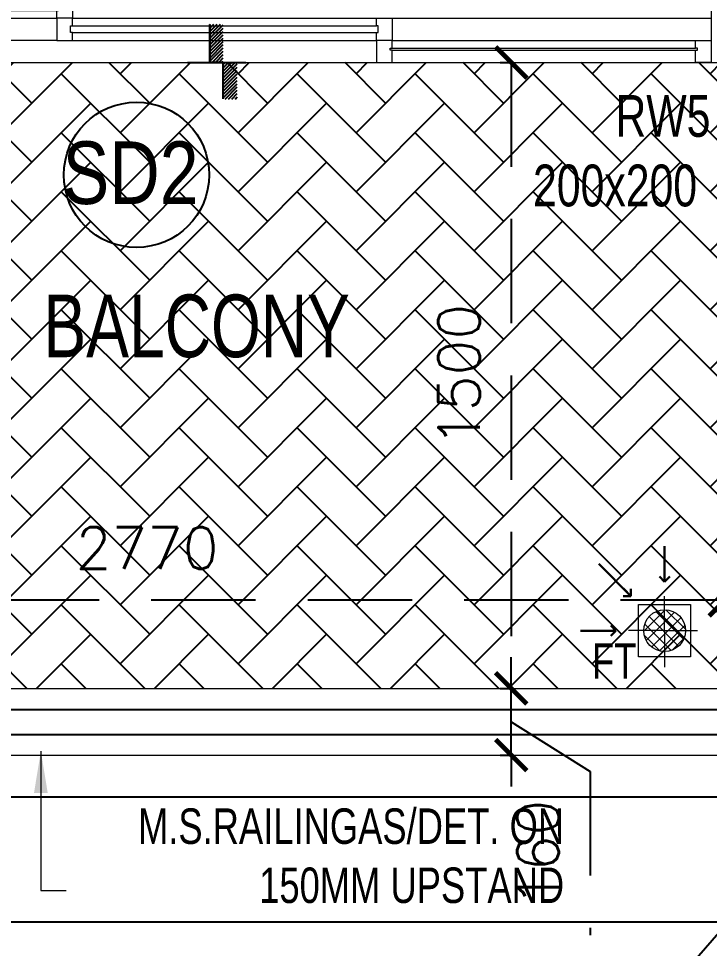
# Model space of a CAD drawing. Header units: millimetres. Extents: x 1124992 to 1258557, y -5767803 to -5695799.
# Drawn here: x 1207424 to 1209080, y -5729733 to -5727504 of the extents above; entities that cross this region are included whole.
import ezdxf
from ezdxf.enums import TextEntityAlignment as Align

# ---------------------------------------------------------------- set-up
doc = ezdxf.new("R2010")
doc.units = ezdxf.units.MM
doc.header["$LTSCALE"] = 1000
doc.header["$MEASUREMENT"] = 0
for name, pattern in [('$1$AUDIT_D_120904163729-0', [0]), ('$36$HIDDEN', [0.375, 0.25, -0.125]), ('$5$AUDIT_D_120904163729-0', [0]), ('$5$HIDDEN', [0.375, 0.25, -0.125]), ('2BHK-A - FRONT$0$AUDIT_D_120904163729-0', [0]), ('AUDIT_D_120904163729-0', [0]), ('T8(T9 IS SIMILAR) - 1st FLOOR ELEVATION$0$AUDIT_D_120904163729-0', [0]), ('T8(T9 IS SIMILAR) - DIMENSION & TEXTING$0$AUDIT_D_120904163729-0', [0]), ('T8(T9 IS SIMILAR) - DIMENSION & TEXTING$0$HIDDEN', [0.375, 0.25, -0.125]), ('T8(T9 IS SIMILAR) - TYPICAL FLOOR ELEVATION$0$AUDIT_D_120904163729-0', [0])]:
    doc.linetypes.add(name, pattern=pattern)
doc.layers.get('0').update_dxf_attribs({"linetype": 'AUDIT_D_120904163729-0'})
for name, color, linetype in [('$0$A-HATCH -160', 251, '$1$AUDIT_D_120904163729-0'), ('$1$A-DIM', 1, '$5$AUDIT_D_120904163729-0'), ('$21$A-DIMENSIONS', 2, '$36$HIDDEN'), ('2BHK-A - FRONT$0$A-DECK SUNK 125', 8, 'Continuous'), ('2BHK-A - FRONT$0$A-HATCH -160', 251, '2BHK-A - FRONT$0$AUDIT_D_120904163729-0'), ('2BHK-A - FRONT$0$a-tile drop', 3, 'Continuous'), ('2BHK-A - FRONT$0$APT PLANS-typ$0$TILEDROP', 3, 'Continuous'), ('2BHK-A - FRONT$0$ELE 1', 1, 'Continuous'), ('A_dim', 1, 'Continuous'), ('T8(T9 IS SIMILAR) - 1st FLOOR ELEVATION$0$A-WALL-FEATURES', 110, 'T8(T9 IS SIMILAR) - 1st FLOOR ELEVATION$0$AUDIT_D_120904163729-0'), ('T8(T9 IS SIMILAR) - DIMENSION & TEXTING$0$A-DIMENSIONS', 2, 'T8(T9 IS SIMILAR) - DIMENSION & TEXTING$0$HIDDEN'), ('T8(T9 IS SIMILAR) - DIMENSION & TEXTING$0$A-RWS NOS.', 1, 'T8(T9 IS SIMILAR) - DIMENSION & TEXTING$0$AUDIT_D_120904163729-0'), ('T8(T9 IS SIMILAR) - DIMENSION & TEXTING$1$a-window-no', 125, 'Continuous'), ('T8(T9 IS SIMILAR) - TYPICAL FLOOR ELEVATION$0$A-WALL-FEATURES', 6, 'T8(T9 IS SIMILAR) - TYPICAL FLOOR ELEVATION$0$AUDIT_D_120904163729-0')]:
    doc.layers.add(name, color=color, linetype=linetype)
for name, color, linetype, lineweight in [('2BHK-A - FRONT$0$$0$a-TOI-fixtures', 251, 'Continuous', 0), ('2BHK-A - FRONT$0$a-TOI-fixtures', 251, 'Continuous', 0), ('2BHK-A - FRONT$0$A-WALL- 160', 6, 'Continuous', 30), ('2BHK-A - FRONT$0$Ele', 8, 'Continuous', 15), ('2BHK-A - FRONT$0$Window', 4, 'Continuous', 20), ('T8(T9 IS SIMILAR) - DIMENSION & TEXTING$0$a-Text', 4, 'Continuous', 0), ('T8(T9 IS SIMILAR) - DIMENSION & TEXTING$0$R0-18-10-2014-T1-1st Podium Floor Plan$0$Text', 2, 'Continuous', 0), ('T8(T9 IS SIMILAR)$0$D&W', 8, 'Continuous', 25)]:
    doc.layers.add(name, color=color, linetype=linetype, lineweight=lineweight)
doc.styles.add('$6$Romans 1', font='romans.shx', dxfattribs={"height": 100})
doc.styles.add('2BHK-A - FRONT$0$Romans 1', font='romans.shx', dxfattribs={"height": 100})
doc.styles.add('T8(T9 IS SIMILAR) - DIMENSION & TEXTING$0$ARIAL ARROW', font='swisscl.ttf')
doc.styles.add('T8(T9 IS SIMILAR) - DIMENSION & TEXTING$0$Romans 1', font='romans.shx', dxfattribs={"height": 100})
doc.styles.add('T8(T9 IS SIMILAR) - DIMENSION & TEXTING$0$Tahoma', font='tahoma.ttf')
doc.styles.add('T8(T9 IS SIMILAR) - DIMENSION & TEXTING$1$LODHA STANDERD', font='sanss___.ttf')
doc.dimstyles.new('$2$ALPINE S', dxfattribs={"dimscale": 0, "dimtxt": 100, "dimasz": 75, "dimexe": 0, "dimexo": 0, "dimgap": 75, "dimtad": 1, "dimdec": 0, "dimzin": 0, "dimdsep": 46, "dimtxsty": '$6$Romans 1', "dimblk": '$6$_ArchTick', "dimcen": 0.09, "dimclrd": 256, "dimclre": 256, "dimclrt": 7, "dimadec": 0, "dimazin": 0, "dimtfac": 1, "dimtdec": 0, "dimtofl": 0, "dimtmove": 1, "dimatfit": 0, "dimldrblk": '$2$_Open90', "dimfxl": 1, "dimtolj": 1, "dimtzin": 0, "dimarcsym": 0})
doc.dimstyles.new('2BHK-A - FRONT$0$ALPINE S', dxfattribs={"dimscale": 0, "dimtxt": 100, "dimasz": 75, "dimexe": 0, "dimexo": 0, "dimgap": 75, "dimtad": 1, "dimdec": 0, "dimzin": 0, "dimdsep": 46, "dimtxsty": '2BHK-A - FRONT$0$Romans 1', "dimblk": '2BHK-A - FRONT$0$_ArchTick', "dimcen": 0.09, "dimclrd": 256, "dimclre": 256, "dimclrt": 7, "dimadec": 0, "dimazin": 0, "dimtfac": 1, "dimtdec": 0, "dimtofl": 0, "dimtmove": 1, "dimatfit": 0, "dimldrblk": '2BHK-A - FRONT$0$_Open90', "dimfxl": 1, "dimtolj": 1, "dimtzin": 0, "dimarcsym": 0})
doc.dimstyles.new('T8(T9 IS SIMILAR) - DIMENSION & TEXTING$0$ALPINE S', dxfattribs={"dimscale": 0, "dimtxt": 100, "dimasz": 75, "dimexe": 0, "dimexo": 0, "dimgap": 75, "dimtad": 1, "dimdec": 0, "dimzin": 0, "dimdsep": 46, "dimtxsty": 'T8(T9 IS SIMILAR) - DIMENSION & TEXTING$0$Romans 1', "dimblk": 'T8(T9 IS SIMILAR) - DIMENSION & TEXTING$0$_ArchTick', "dimcen": 0.09, "dimclrd": 256, "dimclre": 256, "dimclrt": 7, "dimadec": 0, "dimazin": 0, "dimtfac": 1, "dimtdec": 0, "dimtofl": 0, "dimtmove": 1, "dimatfit": 0, "dimldrblk": 'T8(T9 IS SIMILAR) - DIMENSION & TEXTING$0$_Open90', "dimfxl": 1, "dimtolj": 1, "dimtzin": 0, "dimarcsym": 0})
doc.dimstyles.new('T8(T9 IS SIMILAR) - DIMENSION & TEXTING$0$SAMATA STD', dxfattribs={"dimtxt": 100, "dimasz": 50, "dimexe": 50, "dimexo": 50, "dimgap": 10, "dimtad": 0, "dimdec": 0, "dimrnd": 5, "dimzin": 0, "dimdsep": 46, "dimtxsty": 'T8(T9 IS SIMILAR) - DIMENSION & TEXTING$0$Tahoma', "dimblk": 'T8(T9 IS SIMILAR) - DIMENSION & TEXTING$0$_Origin2', "dimcen": -50, "dimdle": 50, "dimclrd": 7, "dimclre": 7, "dimclrt": 7, "dimadec": 0, "dimazin": 0, "dimtfac": 1, "dimtdec": 0, "dimtmove": 1, "dimatfit": 3, "dimfxl": 150, "dimtfill": 1, "dimtolj": 1, "dimtzin": 0, "dimlwd": -1, "dimlwe": -1, "dimarcsym": 0})

# ---------------------------------------------------------------- blocks, each defined once
blk = doc.blocks.new('T8(T9 IS SIMILAR) - DIMENSION & TEXTING$1$WINDOW TAG')
at = {"layer": 'T8(T9 IS SIMILAR) - DIMENSION & TEXTING$1$a-window-no'}
blk.add_circle((0, 0), 174.0900956831736, dxfattribs=at)
at = {"layer": 'T8(T9 IS SIMILAR) - DIMENSION & TEXTING$1$a-window-no', "style": 'T8(T9 IS SIMILAR) - DIMENSION & TEXTING$1$LODHA STANDERD'}
blk.add_attdef('WINDOW', text='', height=150, dxfattribs=at).set_placement((11.34681474116587, 2.790841638110578), align=Align.MIDDLE_CENTER)
blk = doc.blocks.new('T8(T9 IS SIMILAR) - DIMENSION & TEXTING$0$_ArchTick')
at = {"color": 0, "linetype": 'ByBlock', "const_width": 0.15}
blk.add_lwpolyline([(-0.5, -0.5), (0.5, 0.5)], dxfattribs=at)
blk = doc.blocks.new('*D474')
at = {"layer": 'T8(T9 IS SIMILAR) - DIMENSION & TEXTING$0$A-DIMENSIONS', "linetype": 'T8(T9 IS SIMILAR) - DIMENSION & TEXTING$0$HIDDEN', "lineweight": -2, "transparency": 16777216}
for p, q in [((1206347.264499908, -5728684.027685666), (1206347.264499908, -5728898.501021108)), ((1209117.264499895, -5728684.027685666), (1209117.264499895, -5728898.501021108))]:
    blk.add_line(p, q, dxfattribs=at)
at = {"layer": 'T8(T9 IS SIMILAR) - DIMENSION & TEXTING$0$A-DIMENSIONS', "lineweight": -2, "transparency": 16777216}
blk.add_line((1209117.264499895, -5728898.501021108), (1206347.264499908, -5728898.501021108), dxfattribs=at)
at = {"layer": 'T8(T9 IS SIMILAR) - DIMENSION & TEXTING$0$A-DIMENSIONS', "linetype": 'ByBlock', "lineweight": -2, "transparency": 16777216, "xscale": 75, "yscale": 75, "zscale": 75, "rotation": 180}
blk.add_blockref('T8(T9 IS SIMILAR) - DIMENSION & TEXTING$0$_ArchTick', (1206347.264499908, -5728898.501021108), dxfattribs=at)
at = {"layer": 'T8(T9 IS SIMILAR) - DIMENSION & TEXTING$0$A-DIMENSIONS', "linetype": 'ByBlock', "lineweight": -2, "transparency": 16777216, "xscale": 75, "yscale": 75, "zscale": 75}
blk.add_blockref('T8(T9 IS SIMILAR) - DIMENSION & TEXTING$0$_ArchTick', (1209117.264499895, -5728898.501021108), dxfattribs=at)
at = {"layer": 'T8(T9 IS SIMILAR) - DIMENSION & TEXTING$0$A-DIMENSIONS', "color": 7, "linetype": 'ByBlock', "transparency": 16777216, "insert": (1207732.264499902, -5728773.501021108), "char_height": 100, "attachment_point": 5, "style": 'T8(T9 IS SIMILAR) - DIMENSION & TEXTING$0$Romans 1'}
blk.add_mtext('\\A1;2770', dxfattribs=at)
blk = doc.blocks.new('T8(T9 IS SIMILAR) - DIMENSION & TEXTING$0$_Open90')
at = {"color": 0, "linetype": 'ByBlock', "lineweight": -2}
for p, q in [((-0.5, 0.5), (0, 0)), ((0, 0), (-1, 0)), ((0, 0), (-0.5, -0.5))]:
    blk.add_line(p, q, dxfattribs=at)
blk = doc.blocks.new('*D475')
at = {"layer": 'T8(T9 IS SIMILAR) - DIMENSION & TEXTING$0$A-DIMENSIONS', "linetype": 'T8(T9 IS SIMILAR) - DIMENSION & TEXTING$0$HIDDEN', "lineweight": -2, "transparency": 16777216}
for p, q in [((1208578.494225197, -5727609.572594302), (1208605.00384574, -5727609.572594302)), ((1208578.494225197, -5729109.572594305), (1208605.00384574, -5729109.572594305))]:
    blk.add_line(p, q, dxfattribs=at)
at = {"layer": 'T8(T9 IS SIMILAR) - DIMENSION & TEXTING$0$A-DIMENSIONS', "lineweight": -2, "transparency": 16777216}
blk.add_line((1208605.00384574, -5727609.572594302), (1208605.00384574, -5729109.572594305), dxfattribs=at)
at = {"layer": 'T8(T9 IS SIMILAR) - DIMENSION & TEXTING$0$A-DIMENSIONS', "linetype": 'ByBlock', "lineweight": -2, "transparency": 16777216, "xscale": 75, "yscale": 75, "zscale": 75}
for p, rotation in [((1208605.00384574, -5727609.572594302), 90), ((1208605.00384574, -5729109.572594305), 270)]:
    blk.add_blockref('T8(T9 IS SIMILAR) - DIMENSION & TEXTING$0$_ArchTick', p, dxfattribs=dict(at, rotation=rotation))
at = {"layer": 'T8(T9 IS SIMILAR) - DIMENSION & TEXTING$0$A-DIMENSIONS', "color": 7, "linetype": 'ByBlock', "transparency": 16777216, "insert": (1208480.003845741, -5728359.572594304), "char_height": 100, "attachment_point": 5, "rotation": 90, "style": 'T8(T9 IS SIMILAR) - DIMENSION & TEXTING$0$Romans 1'}
blk.add_mtext('\\A1;1500', dxfattribs=at)
blk = doc.blocks.new('T8(T9 IS SIMILAR) - DIMENSION & TEXTING$0$_Origin2')
at = {"color": 0, "linetype": 'ByBlock', "lineweight": -2}
blk.add_line((-0.5, 0), (-1, 0), dxfattribs=at)
for radius in [0.5, 0.25]:
    blk.add_circle((0, 0), radius, dxfattribs=at)
blk = doc.blocks.new('*D200')
at = {"layer": 'T8(T9 IS SIMILAR) - DIMENSION & TEXTING$0$A-DIMENSIONS', "lineweight": -2, "transparency": 16777216}
for p, q in [((1208605.00384574, -5729109.572594305), (1208605.00384574, -5729034.572594305)), ((1208605.00384574, -5729269.724765931), (1208605.00384574, -5729109.572594305)), ((1208605.00384574, -5729189.648680118), (1208794.17587722, -5729308.522265753)), ((1208605.00384574, -5729269.724765931), (1208605.00384574, -5729344.724765931)), ((1208794.17587722, -5729308.522265753), (1208794.17587722, -5729701.37940861))]:
    blk.add_line(p, q, dxfattribs=at)
at = {"layer": 'T8(T9 IS SIMILAR) - DIMENSION & TEXTING$0$A-DIMENSIONS', "linetype": 'T8(T9 IS SIMILAR) - DIMENSION & TEXTING$0$HIDDEN', "lineweight": -2, "transparency": 16777216}
for p, q in [((1208578.494225197, -5729109.572594305), (1208605.00384574, -5729109.572594305)), ((1208578.494225197, -5729269.724765931), (1208605.00384574, -5729269.724765931))]:
    blk.add_line(p, q, dxfattribs=at)
at = {"layer": 'T8(T9 IS SIMILAR) - DIMENSION & TEXTING$0$A-DIMENSIONS', "linetype": 'ByBlock', "lineweight": -2, "transparency": 16777216, "xscale": 75, "yscale": 75, "zscale": 75}
for p, rotation in [((1208605.00384574, -5729109.572594305), 270), ((1208605.00384574, -5729269.724765931), 90)]:
    blk.add_blockref('T8(T9 IS SIMILAR) - DIMENSION & TEXTING$0$_ArchTick', p, dxfattribs=dict(at, rotation=rotation))
at = {"layer": 'T8(T9 IS SIMILAR) - DIMENSION & TEXTING$0$A-DIMENSIONS', "color": 7, "linetype": 'ByBlock', "transparency": 16777216, "insert": (1208669.175877221, -5729504.950837181), "char_height": 100, "attachment_point": 5, "rotation": 90, "style": 'T8(T9 IS SIMILAR) - DIMENSION & TEXTING$0$Romans 1'}
blk.add_mtext('\\A1;160', dxfattribs=at)
blk = doc.blocks.new('2BHK-A - FRONT$0$2400')
at = {"layer": '2BHK-A - FRONT$0$Window', "color": 1, "lineweight": 13}
for p, q in [((1151176.486151809, -5692111.929242792), (1148842.486151809, -5692111.929242792)), ((1149607.486151809, -5692111.929242792), (1148879.986151809, -5692111.929242792)), ((1149607.486151809, -5692165.255909459), (1148879.986151809, -5692165.255909459)), ((1150373.736151809, -5692165.255909459), (1149644.986151809, -5692165.255909459)), ((1150411.236151809, -5692165.255909459), (1151176.48615181, -5692165.25590946)), ((1149607.486151809, -5692218.582576125), (1148842.486151809, -5692218.582576125)), ((1150373.736151809, -5692218.582576125), (1149644.986151809, -5692218.582576125)), ((1151138.986151809, -5692218.582576125), (1150411.236151809, -5692218.582576125)), ((1150373.736151809, -5692271.929242792), (1148842.486151809, -5692271.929242792)), ((1151138.986151809, -5692271.929242792), (1150411.236151809, -5692271.929242792))]:
    blk.add_line(p, q, dxfattribs=at)
at = {"layer": '2BHK-A - FRONT$0$Window', "color": 5, "lineweight": 13}
for p, q in [((1149607.486151809, -5692142.172576125), (1148879.986151809, -5692142.172576125)), ((1149607.486151809, -5692146.672576125), (1148879.986151809, -5692146.672576125)), ((1150373.736151809, -5692183.839242792), (1149644.986151809, -5692183.839242792)), ((1150373.736151809, -5692199.999242792), (1149644.986151809, -5692199.999242792)), ((1151138.986151809, -5692237.165909459), (1150411.236151809, -5692237.165909459)), ((1151138.986151809, -5692253.345909459), (1150411.236151809, -5692253.345909459))]:
    blk.add_line(p, q, dxfattribs=at)
at = {"layer": '2BHK-A - FRONT$0$Window', "color": 4, "lineweight": 13}
for points in [[(1148842.486151809, -5692111.929242792), (1148809.486151809, -5692111.929242792), (1148809.486151809, -5692271.929242792), (1148842.486151809, -5692271.929242792)], [(1148879.986151809, -5692146.672576125), (1148879.986151809, -5692165.255909459), (1148842.486151809, -5692165.255909459), (1148842.486151809, -5692111.929242792), (1148879.986151809, -5692111.929242792), (1148879.986151809, -5692142.172576125), (1148875.486151809, -5692142.172576125), (1148875.486151809, -5692146.672576125)], [(1149607.486151809, -5692146.672576125), (1149607.486151809, -5692165.255909459), (1149644.986151809, -5692165.255909459), (1149644.986151809, -5692111.929242792), (1149607.486151809, -5692111.929242792), (1149607.486151809, -5692142.172576125), (1149611.986151809, -5692142.172576125), (1149611.986151809, -5692146.672576125)], [(1151209.486151809, -5692111.929242792), (1151176.486151809, -5692111.929242792), (1151176.486151809, -5692271.929242792), (1151209.486151809, -5692271.929242792)], [(1149644.986151809, -5692199.999242792), (1149644.986151809, -5692218.582576125), (1149607.486151809, -5692218.582576125), (1149607.486151809, -5692165.255909459), (1149644.986151809, -5692165.255909459), (1149644.986151809, -5692183.839242792), (1149640.486151809, -5692183.839242792), (1149640.486151809, -5692199.999242792)], [(1150373.736151809, -5692199.999242792), (1150373.736151809, -5692218.582576125), (1150411.236151809, -5692218.582576125), (1150411.236151809, -5692165.255909459), (1150373.736151809, -5692165.255909459), (1150373.736151809, -5692183.839242792), (1150378.236151809, -5692183.839242792), (1150378.236151809, -5692199.999242792)], [(1150411.236151809, -5692253.345909459), (1150411.236151809, -5692271.929242792), (1150373.736151809, -5692271.929242792), (1150373.736151809, -5692218.582576125), (1150411.236151809, -5692218.582576125), (1150411.236151809, -5692237.165909459), (1150406.736151809, -5692237.165909459), (1150406.736151809, -5692253.345909459)], [(1151138.986151809, -5692253.345909459), (1151138.986151809, -5692271.929242792), (1151176.486151809, -5692271.929242792), (1151176.486151809, -5692218.582576125), (1151138.986151809, -5692218.582576125), (1151138.986151809, -5692237.165909459), (1151143.486151809, -5692237.165909459), (1151143.486151809, -5692253.345909459)]]:
    blk.add_lwpolyline(points, close=True, dxfattribs=at)
blk = doc.blocks.new('2BHK-A - FRONT$0$TILE DROP -x')
at = {"layer": '2BHK-A - FRONT$0$APT PLANS-typ$0$TILEDROP'}
h = blk.add_hatch(dxfattribs=at)
h.set_pattern_fill('ACET-2D-ANSI31', color=8, scale=90, angle=89.99999999999999, style=0)
h.set_pattern_definition([(135, (-851695.9139893535, 5365039.182609772), (-7.954951288348662, -7.954951288348659), [])])
h.paths.add_polyline_path([(-58323.94854449527, -19205.88290157635), (-58323.94854449527, -19023.73387729563), (-58261.51981097856, -19023.73387729563), (-58261.51981097856, -19205.88290157635)])
edge = h.paths.add_edge_path()
edge.add_line((-58323.94854449527, -19381.16774707194), (-58393.72960459582, -19381.16774707194))
edge.add_line((-58323.9485444997, -19205.88290157635), (-58323.94854449527, -19381.16774707194))
edge.add_line((-58393.08517707838, -19205.88290157635), (-58323.9485444997, -19205.88290157635))
edge.add_line((-58393.08517707464, -19381.16774707194), (-58393.08517707838, -19205.88290157635))
at = {"layer": '2BHK-A - FRONT$0$APT PLANS-typ$0$TILEDROP', "color": 1}
blk.add_line((-58153.93408855224, -19205.88290150836), (-58434.03095930733, -19205.88290150836), dxfattribs=at)
at = {"layer": '2BHK-A - FRONT$0$APT PLANS-typ$0$TILEDROP', "color": 20, "const_width": 10}
for points in [[(-58261.51981097856, -19205.88290157635), (-58261.51981097856, -19023.73387729563)], [(-58323.94854449527, -19381.16774707194), (-58323.94854449527, -19205.88290157635)], [(-58323.94854449527, -19205.88290157635), (-58261.51981097856, -19205.88290157635)]]:
    blk.add_lwpolyline(points, dxfattribs=at)
blk = doc.blocks.new('2BHK-A - FRONT$0$_ArchTick')
at = {"color": 0, "linetype": 'ByBlock', "const_width": 0.15}
blk.add_lwpolyline([(-0.5, -0.5), (0.5, 0.5)], dxfattribs=at)
blk = doc.blocks.new('2BHK-A - FRONT$0$_Open90')
at = {"color": 0, "linetype": 'ByBlock', "lineweight": -2}
for p, q in [((0, 0), (-1, 0)), ((-0.5, 0.5), (0, 0)), ((0, 0), (-0.5, -0.5))]:
    blk.add_line(p, q, dxfattribs=at)
blk = doc.blocks.new('T8(T9 IS SIMILAR) - TYPICAL FLOOR ELEVATION')
at = {"layer": 'T8(T9 IS SIMILAR) - TYPICAL FLOOR ELEVATION$0$A-WALL-FEATURES', "linetype": 'ByBlock'}
blk.add_lwpolyline([(1203167.264499921, -5728684.027665389), (1203167.264499921, -5729369.572574024), (1209377.264499895, -5729369.572574027), (1209377.264499895, -5728684.027665389)], dxfattribs=at)
blk = doc.blocks.new('T8(T9 IS SIMILAR) - 1st FLOOR ELEVATION')
at = {"layer": 'T8(T9 IS SIMILAR) - 1st FLOOR ELEVATION$0$A-WALL-FEATURES', "color": 5, "linetype": 'T8(T9 IS SIMILAR) - 1st FLOOR ELEVATION$0$AUDIT_D_120904163729-0', "ltscale": 0.5}
blk.add_lwpolyline([(1202192.236524492, -5728684.027665387), (1202192.048904683, -5729668.932512957), (1210352.386285229, -5729668.932512957), (1210352.386285229, -5728684.026959701)], dxfattribs=at)
blk = doc.blocks.new('$6$_ArchTick')
at = {"color": 0, "linetype": 'ByBlock', "const_width": 0.15}
blk.add_lwpolyline([(-0.5, -0.5), (0.5, 0.5)], dxfattribs=at)
blk = doc.blocks.new('*D68')
at = {"layer": '$1$A-DIM', "lineweight": -2, "transparency": 16777216}
for p, q in [((24422.70459212223, -10569.70932063088), (24422.70459212223, -10494.70932063088)), ((24422.70459212223, -10569.70932063088), (24422.70459212223, -10869.70932063088)), ((24422.70459212223, -10719.70932063088), (24104.77334798732, -11086.51410397422)), ((24422.70459212223, -10869.70932063088), (24422.70459212223, -10944.70932063088)), ((24104.77334798732, -11086.51410397422), (24104.77334798732, -12993.65696111708))]:
    blk.add_line(p, q, dxfattribs=at)
at = {"layer": '$1$A-DIM', "linetype": '$5$HIDDEN', "lineweight": -2, "transparency": 16777216}
for p, q in [((24545.19542540377, -10569.70932063088), (24422.70459212223, -10569.70932063088)), ((24545.19542540377, -10869.70932063088), (24422.70459212223, -10869.70932063088))]:
    blk.add_line(p, q, dxfattribs=at)
at = {"layer": '$1$A-DIM', "linetype": 'ByBlock', "lineweight": -2, "transparency": 16777216, "xscale": 75, "yscale": 75, "zscale": 75}
for p, rotation in [((24422.70459212223, -10569.70932063088), 270), ((24422.70459212223, -10869.70932063088), 90)]:
    blk.add_blockref('$6$_ArchTick', p, dxfattribs=dict(at, rotation=rotation))
at = {"layer": '$1$A-DIM', "color": 7, "linetype": 'ByBlock', "transparency": 16777216, "insert": (23979.77334798733, -12040.08553254565), "char_height": 100, "attachment_point": 5, "rotation": 90, "style": '$6$Romans 1'}
blk.add_mtext('\\A1;300 PROJ. AT 2ND FL.', dxfattribs=at)
blk = doc.blocks.new('$2$_Open90')
at = {"color": 0, "linetype": 'ByBlock', "lineweight": -2}
for p, q in [((-0.5, 0.5), (0, 0)), ((0, 0), (-1, 0)), ((0, 0), (-0.5, -0.5))]:
    blk.add_line(p, q, dxfattribs=at)
blk = doc.blocks.new('T8(T9 IS SIMILAR) - DIMENSION & TEXTING')
at = {"layer": 'T8(T9 IS SIMILAR) - DIMENSION & TEXTING$1$a-window-no'}
ref = blk.add_blockref('T8(T9 IS SIMILAR) - DIMENSION & TEXTING$1$WINDOW TAG', (1207706.743532298, -5727878.767418725), dxfattribs=at)
ref.add_attrib('WINDOW', 'SD2', dxfattribs={"height": 150, "style": 'T8(T9 IS SIMILAR) - DIMENSION & TEXTING$1$LODHA STANDERD', "width": 0.8}).set_placement((1207692.575943747, -5727873.713202603), align=Align.MIDDLE_CENTER)
at = {"layer": 'T8(T9 IS SIMILAR) - DIMENSION & TEXTING$0$A-RWS NOS.', "linetype": 'ByBlock', "insert": (1205568.276080964, -5727687.577182075), "char_height": 100, "width": 3499.365512000397, "attachment_point": 1, "style": 'T8(T9 IS SIMILAR) - DIMENSION & TEXTING$0$ARIAL ARROW'}
blk.add_mtext('\\pi3286.65254;RW5\\P\\pi3089.01165;200x200', dxfattribs=at)
at = {"layer": 'T8(T9 IS SIMILAR) - DIMENSION & TEXTING$0$a-Text', "style": 'T8(T9 IS SIMILAR) - DIMENSION & TEXTING$0$ARIAL ARROW'}
blk.add_text('BALCONY', height=150, dxfattribs=at).set_placement((1207483.593949615, -5728315.834918569))
at = {"layer": 'T8(T9 IS SIMILAR) - DIMENSION & TEXTING$0$R0-18-10-2014-T1-1st Podium Floor Plan$0$Text', "linetype": 'ByBlock', "style": 'T8(T9 IS SIMILAR) - DIMENSION & TEXTING$0$ARIAL ARROW'}
blk.add_text('FT', height=85, dxfattribs=at).set_placement((1208798.858512991, -5729086.68261864))
at = {"layer": 'T8(T9 IS SIMILAR) - DIMENSION & TEXTING$0$R0-18-10-2014-T1-1st Podium Floor Plan$0$Text', "linetype": 'ByBlock', "insert": (1208731.789282742, -5729397.364965579, 0.4895635743113104), "char_height": 85, "width": 1176.168103157658, "attachment_point": 3, "style": 'T8(T9 IS SIMILAR) - DIMENSION & TEXTING$0$ARIAL ARROW'}
blk.add_mtext('M.S.RAILINGAS/DET. ON 150MM UPSTAND', dxfattribs=at)
at = {"layer": 'T8(T9 IS SIMILAR) - DIMENSION & TEXTING$0$A-DIMENSIONS', "linetype": 'ByBlock'}
for base, p1, p2, angle, picture, middle in [((1208605.00384574, -5729109.572594305), (1208578.494225197, -5727609.572594302), (1208578.494225197, -5729109.572594305), 90, '*D475', (1208480.003845741, -5728359.572594304)), ((1206347.264499908, -5728898.501021108), (1209117.264499895, -5728684.027685666), (1206347.264499908, -5728684.027685666), 180, '*D474', (1207732.264499902, -5728773.501021108))]:
    dim = blk.add_linear_dim(base=base, p1=p1, p2=p2, angle=angle, dimstyle='T8(T9 IS SIMILAR) - DIMENSION & TEXTING$0$ALPINE S', override={"dimscale": 1, "dimfxl": 5, "dimarcsym": 1}, dxfattribs=at)
    dim.commit()
    dim.dimension.update_dxf_attribs({"geometry": picture, "text_midpoint": middle})
dim = blk.add_linear_dim(base=(1208605.00384574, -5729109.572594305), p1=(1208578.494225197, -5729269.724765931, -0.6392889634662424), p2=(1208578.494225197, -5729109.572594305), angle=270, dimstyle='T8(T9 IS SIMILAR) - DIMENSION & TEXTING$0$ALPINE S', override={"dimscale": 1, "dimfxl": 5, "dimarcsym": 1}, dxfattribs=at)
dim.commit()
dim.dimension.update_dxf_attribs({"geometry": '*D200', "text_midpoint": (1208794.175877221, -5729383.522265753), "dimtype": 128})
at = {"layer": 'T8(T9 IS SIMILAR) - DIMENSION & TEXTING$0$R0-18-10-2014-T1-1st Podium Floor Plan$0$Text'}
blk.add_leader([(1207477.440293004, -5729260.237630669), (1207477.440293252, -5729594.380169957), (1207537.816187056, -5729594.407374741)], dimstyle='T8(T9 IS SIMILAR) - DIMENSION & TEXTING$0$SAMATA STD', override={"dimscale": 1, "dimasz": 100, "dimclrd": 2, "dimfxlon": 1, "dimarcsym": 1}, dxfattribs=at)
blk = doc.blocks.new('2BHK-A - FRONT$0$A$C1DA736AB')
at = {"layer": '2BHK-A - FRONT$0$a-TOI-fixtures', "linetype": 'ByBlock'}
for points in [[(117.0387634050567, 0.417050295509398, -1.444221873203588e-07), (202.2607585566584, 0.417050295509398, -1.444221873203588e-07)], [(81.71770091936924, -82.77827512752265, -1.444221873203588e-07), (158.1694625304081, -159.9498260067776, -1.444221873203588e-07)], [(0.4170502950437367, -117.0387634048238, -1.444221873203588e-07), (0.4170502950437367, -202.2607585564256, -1.444221873203588e-07)]]:
    blk.add_leader(points, dimstyle='2BHK-A - FRONT$0$ALPINE S', override={"dimscale": 1, "dimasz": 25, "dimtad": 0, "dimfxl": 5, "dimtfill": 1, "dimarcsym": 1}, dxfattribs=at)
blk = doc.blocks.new('2BHK-A - FRONT$0$$0$Type-A-First Floor Plan-bottom-up$0$FLOOR TRAP-flat-6')
at = {"layer": '2BHK-A - FRONT$0$$0$a-TOI-fixtures'}
h = blk.add_hatch(dxfattribs=at)
h.set_pattern_fill('ACET-2D-_USER', color=256, scale=20, angle=45, style=0, double=1, pattern_type=0)
h.set_pattern_definition([(45, (-789896.9811593808, 5385770.065510595), (-14.14213562373095, 14.14213562373095), []), (135, (-789896.9811593808, 5385770.065510595), (-14.14213562373095, -14.14213562373095), [])])
edge = h.paths.add_edge_path()
edge.add_arc((150, 150), 50, 0, 360)
for q in [(150, 228.6066128518432), (67.63823741488159, 150), (237.4005553796887, 150), (150, 63.56981365382671)]:
    blk.add_line((150, 150), q, dxfattribs=at)
blk.add_lwpolyline([(87.5, 212.5), (212.5, 212.5), (212.5, 87.5), (87.5, 87.5)], close=True, dxfattribs=at)
blk.add_circle((150, 150), 50, dxfattribs=at)
at = {"layer": '2BHK-A - FRONT$0$A-WALL- 160', "linetype": 'ByBlock', "rotation": 270}
blk.add_blockref('2BHK-A - FRONT$0$A$C1DA736AB', (149.9999999990687, 150.4170502950437), dxfattribs=at)
blk = doc.blocks.new('2BHK-A - FRONT')
at = {"layer": '2BHK-A - FRONT$0$A-DECK SUNK 125'}
h = blk.add_hatch(dxfattribs=at)
h.set_pattern_fill('AR-HBONE', color=256, scale=25)
h.set_pattern_definition([(45, (0, -0.9752867147326469), (1.110223024625157e-14, 141.4213562373095), [300, -100]), (135, (70.71067812480032, 69.73539141006768), (1.110223024625157e-14, 141.4213562373095), [300, -100])])
h.paths.add_polyline_path([(1148934.486151823, -5727609.575290613), (1151704.485832441, -5727609.600091545), (1151704.486151823, -5729109.575290614), (1148934.486151823, -5729109.575290614)])
at = {"layer": '2BHK-A - FRONT$0$A-HATCH -160', "linetype": 'ByBlock'}
h = blk.add_hatch(dxfattribs=at)
h.set_pattern_fill('ANSI32', color=256, scale=150)
h.set_pattern_definition([(45, (0, -0.5476252287626266), (-39.77475644174329, 39.7747564417433), []), (45, (26.51650425000116, -0.5476252306252718), (-39.77475644174329, 39.7747564417433), [])])
h.paths.add_polyline_path([(1145269.868589646, -5728524.219022865), (1145269.868589646, -5728684.219022865), (1144639.813997828, -5728684.219022865), (1144639.813997828, -5726829.506985649), (1144799.813997828, -5726829.506985649), (1144799.813997828, -5728524.219022865)])
h.paths.add_polyline_path([(1148934.486151823, -5727449.763931503), (1148934.482484802, -5727609.785357703), (1147999.48615181, -5727609.763931504), (1147999.48615181, -5727009.506985649), (1148159.48615181, -5727009.506985649), (1148159.48615181, -5727449.763931503)])
h.paths.add_polyline_path([(1147999.48615181, -5728684.219022865), (1147999.48615181, -5728524.219022865), (1147369.868589641, -5728524.219022865), (1147369.868589641, -5728684.219022865)])
edge = h.paths.add_edge_path()
edge.add_line((1151334.486151823, -5727449.763931503), (1151779.482429483, -5727449.763931503))
edge.add_line((1151779.482429483, -5727449.763931503), (1151779.489874137, -5727609.776332037))
edge.add_line((1151704.493596463, -5727609.776332037), (1151334.486151822, -5727609.788732571))
edge.add_line((1151334.486151823, -5727609.788732571), (1151334.486151823, -5727449.763931503))
h.paths.add_polyline_path([(1146264.486131188, -5719573.809734035), (1146424.486131162, -5719573.809734035), (1146424.486131147, -5719224.575290616), (1146264.486131175, -5719224.575290616)])
h.paths.add_polyline_path([(1145549.395862198, -5721834.394438124), (1145788.915917962, -5721834.394438124), (1145790.007535043, -5721674.575918513), (1145549.395854206, -5721674.576945555)])
h.paths.add_polyline_path([(1145949.461151537, -5721924.166834103), (1145949.461151537, -5722524.5747182), (1145789.461736455, -5722524.5747182), (1145789.461736455, -5721924.166834103)])
h.paths.add_polyline_path([(1144599.486151871, -5721924.575290613), (1144759.486151841, -5721924.575290613), (1144761.985566922, -5722524.574905386), (1144601.985566922, -5722524.574905386)])
h.paths.add_polyline_path([(1144599.485566922, -5723474.574905385), (1144599.485566922, -5723174.574905386), (1144759.485566922, -5723174.574905386), (1144759.485566922, -5723314.574905385), (1145789.461151537, -5723314.574905385), (1145789.461151537, -5723174.574905385), (1145949.461151537, -5723174.574905385), (1145949.461151537, -5723474.219022865)])
at = {"layer": '2BHK-A - FRONT$0$Ele'}
for p, q in [((1151704.486151823, -5729109.575290614), (1148934.486151823, -5729109.575290614)), ((1151704.48615181, -5729269.575290614), (1148774.486151823, -5729269.575290614))]:
    blk.add_line(p, q, dxfattribs=at)
at = {"layer": '2BHK-A - FRONT$0$ELE 1'}
for p, q in [((1151704.48615181, -5729159.575293045), (1148884.48614939, -5729159.575293045)), ((1151704.48615181, -5729219.575288182), (1148824.486154254, -5729219.575288182))]:
    blk.add_line(p, q, dxfattribs=at)
at = {"layer": '2BHK-A - FRONT$0$$0$a-TOI-fixtures', "extrusion": (0, 0, -1), "zscale": -1, "rotation": 270}
blk.add_blockref('2BHK-A - FRONT$0$$0$Type-A-First Floor Plan-bottom-up$0$FLOOR TRAP-flat-6', (-1149229.020419295, -5728820.8344858), dxfattribs=at)
at = {"layer": '2BHK-A - FRONT$0$a-tile drop', "extrusion": (0, 0, -1), "xscale": -0.5, "yscale": 0.5, "zscale": -0.5}
blk.add_blockref('2BHK-A - FRONT$0$TILE DROP -x', (-1179299.897330289, -5718006.206178408), dxfattribs=at)
at = {"layer": '2BHK-A - FRONT$0$A-WALL- 160', "linetype": 'ByBlock', "xscale": -1, "rotation": 180}
blk.add_blockref('2BHK-A - FRONT$0$2400', (125.0000000121072, -11419721.5045334), dxfattribs=at)
blk = doc.blocks.new('T8(T9 IS SIMILAR)')
at = {"layer": 'T8(T9 IS SIMILAR)$0$D&W', "linetype": 'ByBlock', "xscale": -1}
blk.add_blockref('2BHK-A - FRONT', (2358051.750651717, -0.3562677530571818), dxfattribs=at)
at = {"layer": 'T8(T9 IS SIMILAR)$0$D&W', "linetype": 'ByBlock'}
blk.add_blockref('T8(T9 IS SIMILAR) - TYPICAL FLOOR ELEVATION', (1.862645149230957e-09, 0), dxfattribs=at)
blk = doc.blocks.new('2ndflproj')
at = {"layer": '$1$A-DIM', "linetype": 'ByBlock'}
dim = blk.add_linear_dim(base=(24422.70459212223, -10869.70932063088), p1=(24545.19542540377, -10569.70932063088, -0.02432551863291288), p2=(24545.19542540377, -10869.70932063088), angle=90, text='<> PROJ. AT 2ND FL.', dimstyle='$2$ALPINE S', override={"dimscale": 1, "dimfxl": 5, "dimarcsym": 1}, dxfattribs=at)
dim.commit()
dim.dimension.update_dxf_attribs({"geometry": '*D68', "text_midpoint": (24104.77334798733, -11161.51410397422), "dimtype": 128})

msp = doc.modelspace()

# ---------------------------------------------------------------- block references
at = {"layer": '$21$A-DIMENSIONS', "linetype": 'ByBlock'}
msp.add_blockref('T8(T9 IS SIMILAR)', (0, 0), dxfattribs=at)

# ---------------------------------------------------------------- next in the draw order: block references
at = {"layer": '$0$A-HATCH -160', "linetype": 'ByBlock'}
msp.add_blockref('T8(T9 IS SIMILAR) - DIMENSION & TEXTING', (0, 0), dxfattribs=at)

# ---------------------------------------------------------------- next in the draw order: block references
at = {"linetype": 'ByBlock'}
msp.add_blockref('2ndflproj', (1184832.069074492, -5718799.863253396), dxfattribs=at)
at = {"layer": 'A_dim', "linetype": 'ByBlock'}
msp.add_blockref('T8(T9 IS SIMILAR) - 1st FLOOR ELEVATION', (0, 0), dxfattribs=at)

doc.saveas('drawing.dxf')
